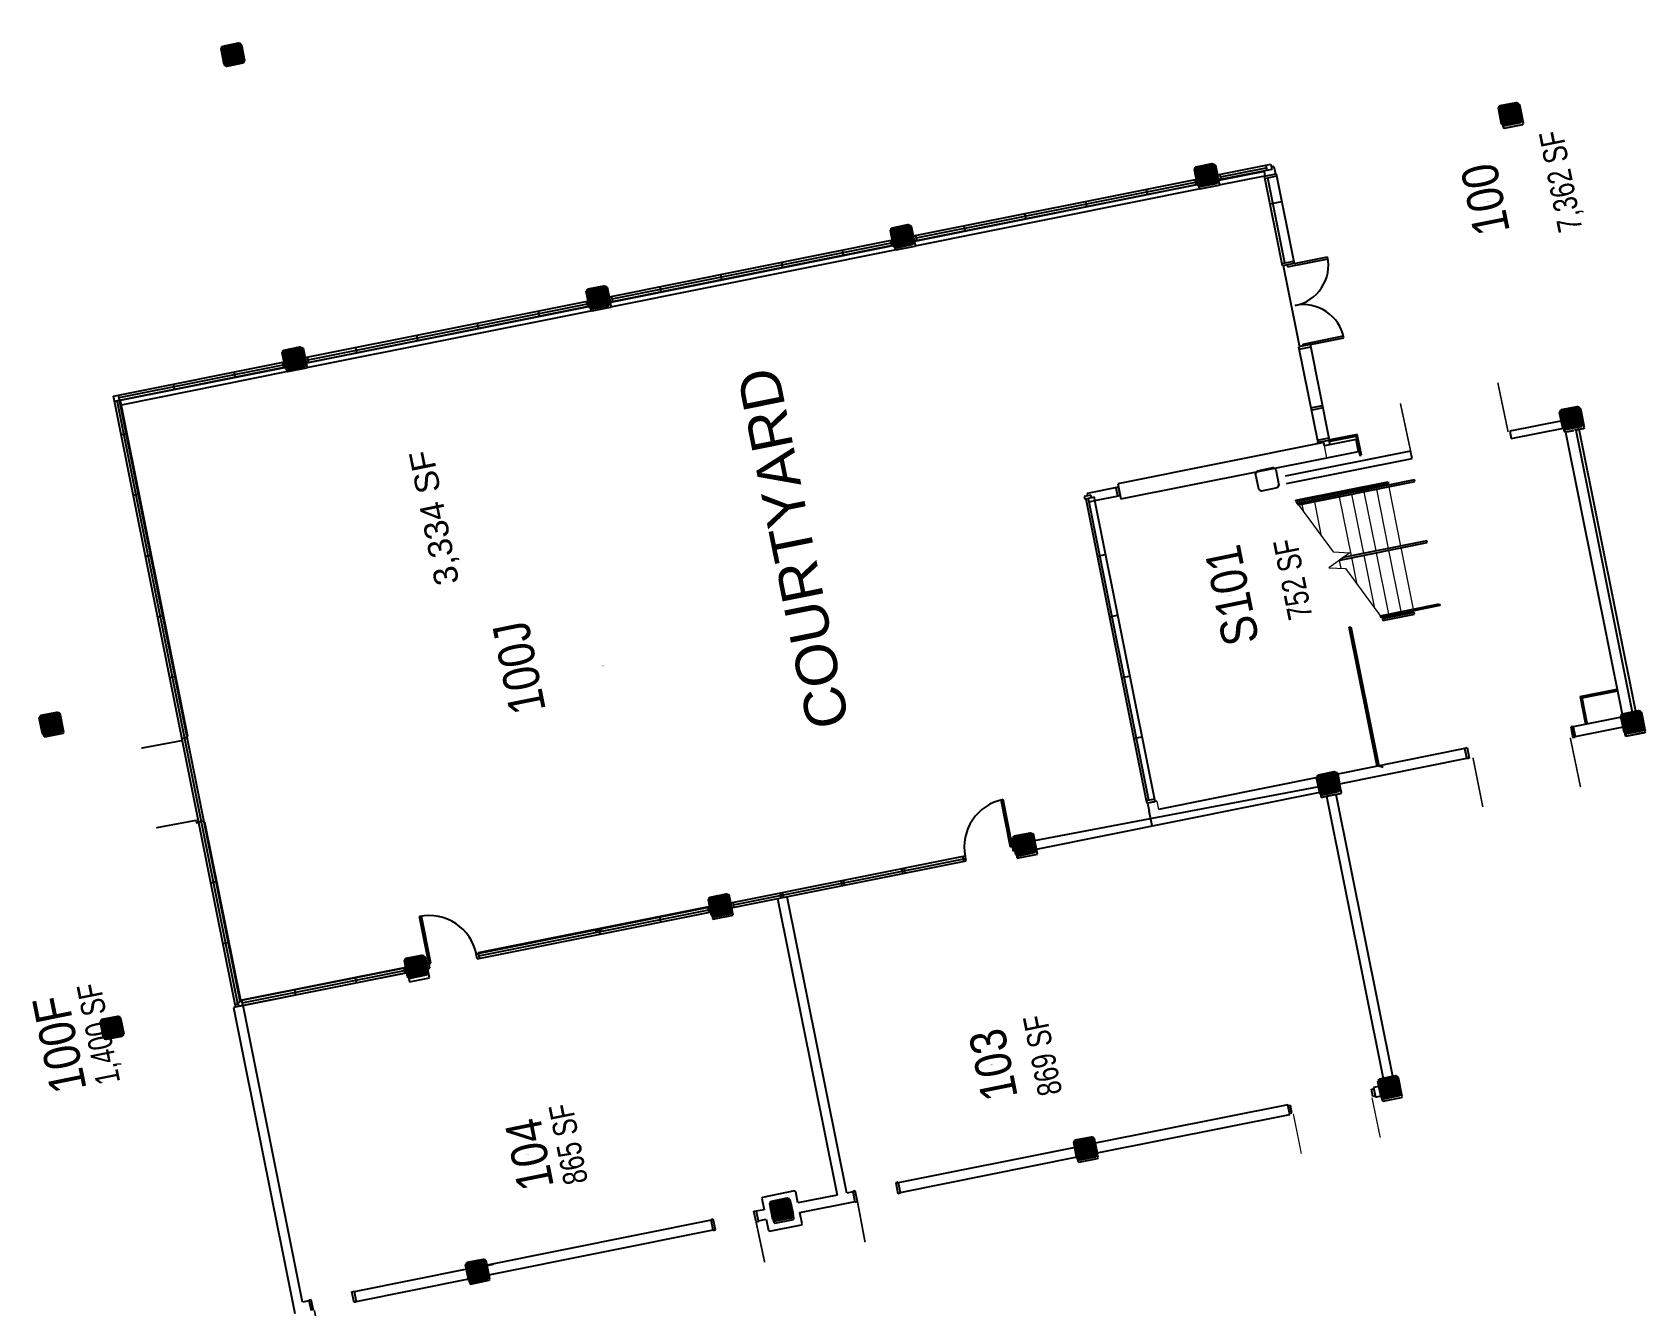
# Model space of a CAD drawing. Header units: inches. Extents: x 69200890 to 69205124, y 27678531 to 27681974.
# Drawn here: x 69202417 to 69203822, y 27679335 to 27680443 of the extents above; entities that cross this region are included whole.
import ezdxf
from ezdxf.enums import TextEntityAlignment as Align

# ---------------------------------------------------------------- set-up
doc = ezdxf.new("R2010")
doc.units = ezdxf.units.IN
doc.header["$LTSCALE"] = 10
doc.header["$MEASUREMENT"] = 0
doc.layers.get('0').update_dxf_attribs({"linetype": 'CONTINUOUS'})
for name, color, linetype in [('A-COLS', 5, 'CONTINUOUS'), ('A-DOOR', 2, 'CONTINUOUS'), ('A-FLOR', 3, 'CONTINUOUS'), ('A-GLAZ', 1, 'CONTINUOUS'), ('A-IDEN-RNUM', 7, 'CONTINUOUS'), ('A-IDEN-SNUM', 4, 'CONTINUOUS'), ('A-IDEN-TEXT', 9, 'CONTINUOUS'), ('A-IDEN-VNUM', 4, 'CONTINUOUS'), ('A-WALL', 5, 'CONTINUOUS'), ('AREA-TEXT', 3, 'CONTINUOUS')]:
    doc.layers.add(name, color=color, linetype=linetype)
doc.styles.add('Annotative', font='arial.ttf')
doc.styles.add('CP_AREA', font='arial.ttf', dxfattribs={"height": 15})
doc.styles.add('CP_IDENTEXT', font='arial.ttf', dxfattribs={"height": 1})
doc.styles.add('CP_ROOMSNUMBER', font='arial.ttf', dxfattribs={"height": 1})
doc.styles.add('CP_ROOMVNUMBER', font='arial.ttf', dxfattribs={"width": 0.85, "height": 0.075})

# ---------------------------------------------------------------- blocks, each defined once
blk = doc.blocks.new('COL')
at = {"layer": 'A-COLS', "const_width": 18}
blk.add_lwpolyline([(0, 9), (0, -9)], dxfattribs=at)
at = {"layer": 'A-COLS'}
blk.add_lwpolyline([(9, 7), (9, -7), (7, -9), (-7, -9), (-9, -7), (-9, 7), (-7, 9), (7, 9)], close=True, dxfattribs=at)
blk = doc.blocks.new('Concept _FG1-AL_ drcp-SGL - FOR CONCEPT DESIGN ONLY-7436987-LEVEL 1 FLOOR PLAN - OVERALL')
at = {"layer": 'A-DOOR'}
for p, q in [((19.3, 1.8), (19.3, 43.7)), ((21, 1.8), (21.1, 43.7)), ((21, 1.7), (19.3, 1.8))]:
    blk.add_line(p, q, dxfattribs=at)
blk.add_arc((21, 1.7), 42, 89.9, 179.9878, dxfattribs=at)
blk = doc.blocks.new('Concept _FG1-AL_ drcp-SGL - FOR CONCEPT DESIGN ONLY-13064440-LEVEL 1 FLOOR PLAN - OVERALL')
at = {"layer": 'A-DOOR'}
for p, q in [((21, -1.7), (19.3, -1.8)), ((19.3, -1.8), (19.3, -43.7)), ((21, -2.3), (21.1, -43.7))]:
    blk.add_line(p, q, dxfattribs=at)
blk.add_arc((21, -1.7), 42, 180.0122, 270.1, dxfattribs=at)
blk = doc.blocks.new('Chamfered Column - 1_-6_ x 1_-6_ Concrete-1521666-LEVEL 1 FLOOR PLAN - OVERALL')
at = {"layer": 'A-COLS'}
blk.add_hatch(color=9, dxfattribs=at).paths.add_polyline_path([(-8.25, -9), (8.25, -9), (9, -8.25), (9, 8.25), (8.25, 9), (-8.25, 9), (-9, 8.25), (-9, -8.25)])
at = {"layer": 'A-COLS', "color": 253}
for p, q in [((-8.25, 9), (-9, 8.25)), ((-9, 8.25), (-9, -8.25)), ((8.25, 9), (-8.25, 9)), ((9, 8.25), (8.25, 9)), ((9, -8.25), (9, 8.25)), ((-9, -8.25), (-8.25, -9)), ((-8.25, -9), (8.25, -9)), ((8.25, -9), (9, -8.25))]:
    blk.add_line(p, q, dxfattribs=at)
blk = doc.blocks.new('Concept _FG2-AL_ drcp-DBL - FOR CONCEPT DESIGN ONLY-12714825-LEVEL 1 FLOOR PLAN - OVERALL')
at = {"layer": 'A-DOOR'}
for p, q in [((-36, 8), (-36.1, 37.7)), ((-34.3, 1.8), (-34.3, 37.7)), ((34.3, 1.8), (34.3, 37.7)), ((36, 8), (36.1, 37.7)), ((-36, 1.7), (-34.3, 1.8)), ((36, 1.7), (34.3, 1.8))]:
    blk.add_line(p, q, dxfattribs=at)
for centre, start, end in [((-36, 1.7), 360, 90.1), ((36, 1.7), 89.9, 180)]:
    blk.add_arc(centre, 36, start, end, dxfattribs=at)

msp = doc.modelspace()

# ---------------------------------------------------------------- hatches: boundary and pattern name
at = {"layer": 'A-COLS', "lineweight": 5}
msp.add_hatch(color=256, dxfattribs=at).paths.add_polyline_path([(69203714.5, 27680363), (69203715.1, 27680363.9), (69203711.8, 27680380.1), (69203710.9, 27680380.7), (69203694.8, 27680377.4), (69203694.2, 27680376.6), (69203697.4, 27680360.4), (69203698.3, 27680359.8)])

# ---------------------------------------------------------------- linework, layer by layer
at = {"layer": 'A-COLS'}
for p, q in [((69203710.9, 27680380.7), (69203694.8, 27680377.4)), ((69203711.8, 27680380.1), (69203710.9, 27680380.7)), ((69203715.1, 27680363.9), (69203711.8, 27680380.1)), ((69203694.8, 27680377.4), (69203694.2, 27680376.6)), ((69203694.2, 27680376.6), (69203697.4, 27680360.4)), ((69203697.4, 27680360.4), (69203698.3, 27680359.8)), ((69203698.3, 27680359.8), (69203714.5, 27680363)), ((69203714.5, 27680363), (69203715.1, 27680363.9))]:
    msp.add_line(p, q, dxfattribs=at)
at = {"layer": 'A-DOOR'}
for points in [[(69203701.6, 27680095.1, 1.37, 1.37, 0), (69203692.6, 27680138.1, 0, 0, 0), (69203692, 27680137.9, 0, 0, 0.414214), (69203659.5, 27680084.9, 0, 0, 0.414214)], [(69203617, 27680077.2, 1.37, 1.37, 0), (69203607.8, 27680120.1, 0, 0, 0), (69203608.4, 27680120.3, 0, 0, -0.414214), (69203659.5, 27680084.9, 0, 0, -0.414214)], [(69202547, 27679826.5, 1.5, 1.5, 0), (69202511.7, 27679819.9, 0, 0, 0), (69202511.8, 27679819.1, 0, 0, 0.414214), (69202555, 27679792.2, 0, 0, 0.414214)], [(69203671, 27679811.6, 1.37, 1.37, 0), (69203679.6, 27679768.6, 0, 0, 0), (69203680.3, 27679768.7, 0, 0, 0.414214), (69203713.1, 27679821.5, 0, 0, 0.414214)], [(69203755.7, 27679829, 1.37, 1.37, 0), (69203764.6, 27679786, 0, 0, 0), (69203763.9, 27679785.8, 0, 0, -0.414214), (69203713.1, 27679821.5, 0, 0, -0.414214)], [(69202560.1, 27679757.2, 1.5, 1.5, 0), (69202524.7, 27679750.6, 0, 0, 0), (69202524.5, 27679751.3, 0, 0, -0.414214), (69202555, 27679792.2, 0, 0, -0.414214)], [(69203514.6, 27679501.6, 1.11, 1.11, 0), (69203521.6, 27679466.8, 0, 0, 0), (69203522.1, 27679466.9, 0, 0, 0.414214), (69203548.6, 27679509.6, 0, 0, 0.414214)], [(69203583.1, 27679515.6, 1.11, 1.11, 0), (69203590.3, 27679480.8, 0, 0, 0), (69203589.8, 27679480.7, 0, 0, -0.414214), (69203548.6, 27679509.6, 0, 0, -0.414214)], [(69203135.2, 27679425.2, 1.5, 1.5, 0), (69203141.8, 27679389.8, 0, 0, 0), (69203142.6, 27679390, 0, 0, 0.414214), (69203169.5, 27679433.2, 0, 0, 0.414214)], [(69203046.9, 27679407.5, 1.5, 1.5, 0), (69203054.4, 27679372.3, 0, 0, 0), (69203053.7, 27679372.2, 0, 0, -0.414214), (69203012.1, 27679401.7, 0, 0, -0.414214)], [(69202662.4, 27679330.5, 1.5, 1.5, 0), (69202669.5, 27679295.2, 0, 0, 0), (69202670.2, 27679295.4, 0, 0, 0.414214), (69202696.7, 27679338.9, 0, 0, 0.414214)]]:
    msp.add_lwpolyline(points, format="xyseb", dxfattribs=at)
at = {"layer": 'A-FLOR'}
for p, q in [((69203489.4, 27680318), (69203449.7, 27680310)), ((69203433.6, 27680306.8), (69203185, 27680257)), ((69203168.8, 27680253.7), (69202920.3, 27680203.9)), ((69203505.8, 27680240), (69203520, 27680169.4)), ((69202904.1, 27680200.7), (69202655.5, 27680150.9)), ((69202639.3, 27680147.7), (69202494.2, 27680118.6))]:
    msp.add_line(p, q, dxfattribs=at)
at = {"layer": 'A-FLOR', "lineweight": -3}
for p, q in [((69203516.9, 27680035.8), (69203597.1, 27680051.9)), ((69203597.3, 27680050.4), (69203517.2, 27680034.4)), ((69203620.2, 27680053.5), (69203518.2, 27680033)), ((69203519.2, 27680031.7), (69203620.5, 27680052)), ((69203597.1, 27680051.9), (69203597.3, 27680050.4)), ((69203620.5, 27680052), (69203620.2, 27680053.5)), ((69203517.2, 27680034.4), (69203516.9, 27680035.8)), ((69203517.2, 27680034.4), (69203519.2, 27680031.7)), ((69203630.8, 27680000.4), (69203557.9, 27679985.8)), ((69203631.1, 27679999), (69203630.8, 27680000.4)), ((69203555, 27679983.7), (69203631.1, 27679999)), ((69203555, 27679983.7), (69203557.9, 27679985.8)), ((69203590.2, 27679935.1), (69203641.8, 27679945.5)), ((69203642.1, 27679944), (69203591.2, 27679933.8)), ((69203641.8, 27679945.5), (69203642.1, 27679944)), ((69203590.2, 27679935.1), (69203591.2, 27679933.8)), ((69203619.8, 27679938.1), (69203592.1, 27679932.6)), ((69203592.1, 27679932.6), (69203592.4, 27679931.1)), ((69203592.4, 27679931.1), (69203620.1, 27679936.7)), ((69203620.1, 27679936.7), (69203619.8, 27679938.1)), ((69203563.3, 27679925.3), (69203564.7, 27679925.6)), ((69203587.5, 27679804.2), (69203563.3, 27679925.3)), ((69203564.7, 27679925.6), (69203589, 27679804.5)), ((69203764.2, 27679864.9), (69203796.4, 27679871.3)), ((69203764.2, 27679864.9), (69203769, 27679841.1)), ((69203766, 27679863.7), (69203796.7, 27679869.8)), ((69203770.5, 27679841.4), (69203766, 27679863.7)), ((69203769, 27679841.1), (69203770.5, 27679841.4)), ((69203589, 27679804.5), (69203592.7, 27679803.5))]:
    msp.add_line(p, q, dxfattribs=at)
at = {"layer": 'A-FLOR', "lineweight": 9}
for p, q in [((69203586.7, 27679991.6), (69203576.4, 27680043.1)), ((69203597.5, 27679993.8), (69203587.2, 27680045.3)), ((69203608.3, 27679995.9), (69203597.9, 27680047.5)), ((69203519.2, 27680031.7), (69203549.3, 27679990.7)), ((69203523.8, 27680025.4), (69203522.4, 27680032.3)), ((69203539.2, 27680004.4), (69203533.2, 27680034.5)), ((69203565.1, 27679987.3), (69203554.8, 27680038.8)), ((69203575.9, 27679989.4), (69203565.6, 27680041)), ((69203563.7, 27679990.1), (69203545.6, 27679976.8)), ((69203549.3, 27679990.7), (69203563.7, 27679990.1)), ((69203585.5, 27679941.5), (69203576.2, 27679988)), ((69203597.7, 27679936.6), (69203587, 27679990.1)), ((69203608.5, 27679938.8), (69203597.8, 27679992.3)), ((69203619.3, 27679941), (69203608.6, 27679994.5)), ((69203545.6, 27679976.8), (69203560, 27679976.2)), ((69203556.1, 27679976.4), (69203554.7, 27679983.5)), ((69203560, 27679976.2), (69203592.1, 27679932.6)), ((69203570.1, 27679962.5), (69203565.4, 27679985.8))]:
    msp.add_line(p, q, dxfattribs=at)
at = {"layer": 'A-GLAZ', "lineweight": -3}
for p, q in [((69203448.7, 27680319), (69203495, 27680328.3)), ((69203495.9, 27680323.8), (69203449.6, 27680314.6)), ((69203451.1, 27680317.2), (69203491.1, 27680325.2)), ((69203490.6, 27680327.4), (69203491.5, 27680323)), ((69203495, 27680328.3), (69203495.9, 27680323.8)), ((69203449.6, 27680314.6), (69203448.7, 27680319)), ((69203450.7, 27680319.4), (69203451.5, 27680315)), ((69203489.4, 27680318), (69203499.7, 27680320)), ((69203505.1, 27680239.8), (69203489.4, 27680318)), ((69203489.8, 27680316), (69203500.1, 27680318.1)), ((69203507.2, 27680242.3), (69203492.3, 27680316.5)), ((69203499.7, 27680320), (69203515.4, 27680241.9)), ((69203494.3, 27680293.7), (69203504.6, 27680295.8)), ((69203166.3, 27680262.4), (69203167.2, 27680258)), ((69203504.7, 27680241.8), (69203515, 27680243.8)), ((69203515.4, 27680241.9), (69203505.1, 27680239.8)), ((69203529.5, 27680171.3), (69203519.2, 27680169.2)), ((69203519.2, 27680169.2), (69203535.9, 27680086.2)), ((69203519.6, 27680167.3), (69203529.9, 27680169.3)), ((69203546.2, 27680088.2), (69203529.5, 27680171.3)), ((69202636.8, 27680156.3), (69202637.7, 27680151.9)), ((69202657.3, 27680155.8), (69202656.4, 27680160.3)), ((69203529.8, 27680116.3), (69203540.1, 27680118.3)), ((69203530.2, 27680114.3), (69203540.5, 27680116.4)), ((69203535.5, 27680088.1), (69203545.8, 27680090.2)), ((69203535.9, 27680086.2), (69203546.2, 27680088.2)), ((69203362.4, 27680047.2), (69203335.1, 27680041.7)), ((69203360, 27680046.7), (69203361.4, 27680039.3)), ((69203363.9, 27680039.8), (69203362.4, 27680047.2)), ((69203335.5, 27680039.7), (69203332.5, 27680039.1)), ((69203332.5, 27680039.1), (69203333, 27680036.7)), ((69203333, 27680036.7), (69203334, 27680036.9)), ((69203341.4, 27680038.4), (69203333.5, 27680036.8)), ((69203334, 27680036.9), (69203386.6, 27679774.4)), ((69203335.1, 27680041.7), (69203335.5, 27680039.7)), ((69203338.4, 27680040.3), (69203335.5, 27680039.7)), ((69203336, 27680037.3), (69203388.5, 27679774.8)), ((69203337, 27680034.4), (69203341.9, 27680035.4)), ((69203338.9, 27680037.9), (69203338.4, 27680040.3)), ((69203341.9, 27680035.4), (69203341.4, 27680038.4)), ((69203341.9, 27680035.4), (69203363.9, 27680039.8)), ((69203394.4, 27679773.4), (69203341.9, 27680035.4)), ((69203344.1, 27679987.2), (69203350.8, 27679988.6)), ((69203354.6, 27679934.2), (69203361.4, 27679935.6)), ((69203365.3, 27679881.3), (69203372, 27679882.7)), ((69203375.9, 27679828.4), (69203382.6, 27679829.7)), ((69203386.6, 27679774.4), (69203393.9, 27679775.9)), ((69203386.6, 27679774.4), (69203387.1, 27679772)), ((69203387.1, 27679772), (69203394.4, 27679773.4)), ((69203270, 27679734.5), (69203272, 27679734.9)), ((69203270.9, 27679730.1), (69203270, 27679734.5)), ((69203027.3, 27679683.6), (69203229.3, 27679724)), ((69203272.9, 27679730.5), (69203270.9, 27679730.1)), ((69202762.1, 27679632.7), (69202760.2, 27679632.3)), ((69202761, 27679627.9), (69202763, 27679628.3)), ((69202763, 27679628.3), (69202762.1, 27679632.7)), ((69202599.2, 27679600.4), (69202595.5, 27679597.7)), ((69202595.5, 27679597.7), (69202597.2, 27679595.4)), ((69202597.2, 27679595.4), (69202600.1, 27679595.9)), ((69202600.1, 27679595.9), (69202599.2, 27679600.4))]:
    msp.add_line(p, q, dxfattribs=at)
at = {"layer": 'A-GLAZ'}
for p, q in [((69203184, 27680265.9), (69203431, 27680315.4)), ((69203184.8, 27680261.5), (69203431.9, 27680311)), ((69203186.4, 27680264.1), (69203429.5, 27680312.8)), ((69203430, 27680310.6), (69203429.1, 27680315)), ((69203431.9, 27680311), (69203431, 27680315.4)), ((69203334.9, 27680291.6), (69203334, 27680296)), ((69203387.8, 27680302.2), (69203386.9, 27680306.6)), ((69203281.9, 27680281), (69203281, 27680285.4)), ((69203229, 27680270.4), (69203228.1, 27680274.8)), ((69202919.2, 27680212.9), (69203166.3, 27680262.4)), ((69202920.1, 27680208.5), (69203167.2, 27680258)), ((69202921.6, 27680211.1), (69203164.8, 27680259.8)), ((69203123.1, 27680249.1), (69203122.2, 27680253.6)), ((69203165.2, 27680257.6), (69203164.3, 27680262)), ((69203184.8, 27680261.5), (69203184, 27680265.9)), ((69203184.8, 27680261.5), (69203184, 27680265.9)), ((69203186.8, 27680261.9), (69203185.9, 27680266.3)), ((69203070.1, 27680238.5), (69203069.2, 27680243)), ((69203017.2, 27680227.9), (69203016.3, 27680232.3)), ((69202920.1, 27680208.5), (69202919.2, 27680212.9)), ((69202922.1, 27680208.9), (69202921.2, 27680213.3)), ((69202964.2, 27680217.3), (69202963.3, 27680221.7)), ((69202654.5, 27680159.9), (69202901.6, 27680209.4)), ((69202655.4, 27680155.5), (69202902.5, 27680205)), ((69202656.9, 27680158.1), (69202900.1, 27680206.8)), ((69202858.3, 27680196.1), (69202857.4, 27680200.5)), ((69202900.5, 27680204.6), (69202899.6, 27680209)), ((69202902.5, 27680205), (69202901.6, 27680209.4)), ((69202805.4, 27680185.5), (69202804.5, 27680189.9)), ((69202699.5, 27680164.3), (69202698.6, 27680168.7)), ((69202752.4, 27680174.9), (69202751.6, 27680179.3)), ((69202487.5, 27680126.4), (69202636.8, 27680156.3)), ((69202635.8, 27680151.5), (69202634.9, 27680155.9)), ((69202655.4, 27680155.5), (69202654.5, 27680159.9)), ((69202488.4, 27680122), (69202637.7, 27680151.9)), ((69202492.4, 27680125.1), (69202635.3, 27680153.7)), ((69202593.6, 27680143.1), (69202592.7, 27680147.5)), ((69202597.7, 27679599.3), (69202492, 27680127.3)), ((69202540.6, 27680132.5), (69202539.8, 27680136.9)), ((69202593.6, 27679596.9), (69202487.5, 27680126.4)), ((69202595.8, 27679597.4), (69202490.6, 27680122.5)), ((69202494.2, 27680093.1), (69202498.6, 27680094)), ((69202504.8, 27680040.1), (69202509.2, 27680041)), ((69202515.4, 27679987.2), (69202519.9, 27679988.1)), ((69202526, 27679934.2), (69202530.5, 27679935.1)), ((69202536.7, 27679881.3), (69202541.1, 27679882.2)), ((69202547.3, 27679828.3), (69202551.7, 27679829.2)), ((69202561.8, 27679755.8), (69202566.2, 27679756.7)), ((69203024.9, 27679685.4), (69203228.8, 27679726.2)), ((69203025.3, 27679680.9), (69203229.7, 27679721.8)), ((69203227.8, 27679721.4), (69203226.9, 27679725.8)), ((69203229.7, 27679721.8), (69203228.8, 27679726.2)), ((69203123.8, 27679700.6), (69203123, 27679705)), ((69203174.8, 27679710.8), (69203173.9, 27679715.2)), ((69203176.8, 27679711.2), (69203175.9, 27679715.6)), ((69202572.4, 27679702.8), (69202576.8, 27679703.7)), ((69203068.9, 27679689.6), (69203068, 27679694)), ((69203070.9, 27679690), (69203070, 27679694.4)), ((69203121.9, 27679700.2), (69203121, 27679704.6)), ((69202803.3, 27679641), (69203007.2, 27679681.8)), ((69202804.2, 27679636.6), (69203008.1, 27679677.4)), ((69202805.7, 27679639.2), (69203005.7, 27679679.2)), ((69203006.2, 27679677), (69203005.3, 27679681.5)), ((69203027.7, 27679681.4), (69203026.9, 27679685.8)), ((69202964, 27679668.6), (69202963.1, 27679673)), ((69202583, 27679649.9), (69202587.4, 27679650.8)), ((69202911.1, 27679658), (69202910.2, 27679662.4)), ((69202804.2, 27679636.6), (69202803.3, 27679641)), ((69202806.1, 27679637), (69202805.3, 27679641.4)), ((69202599.2, 27679600.4), (69202742.5, 27679629.1)), ((69202599.6, 27679598.1), (69202740.9, 27679626.5)), ((69202600.1, 27679595.9), (69202743.3, 27679624.6)), ((69202741.4, 27679624.3), (69202740.5, 27679628.7)), ((69202646.3, 27679605.2), (69202645.4, 27679609.6)), ((69202699.2, 27679615.8), (69202698.3, 27679620.2)), ((69202593.6, 27679596.9), (69202596.3, 27679597.5))]:
    msp.add_line(p, q, dxfattribs=at)
at = {"layer": 'A-WALL'}
for p, q in [((69203430, 27680324.4), (69203429.4, 27680323.5)), ((69203429.4, 27680323.5), (69203432.7, 27680307.3)), ((69203446.2, 27680327.7), (69203430, 27680324.4)), ((69203447.1, 27680327.1), (69203446.2, 27680327.7)), ((69203450.3, 27680310.9), (69203447.1, 27680327.1)), ((69203497.7, 27680326.2), (69203495.5, 27680325.8)), ((69203497.7, 27680326.2), (69203499, 27680319.9)), ((69203432, 27680310.5), (69203184.9, 27680261)), ((69203433.6, 27680306.8), (69203449.7, 27680310)), ((69203489.4, 27680322), (69203449.7, 27680314.1)), ((69203449.7, 27680310), (69203450.3, 27680310.9)), ((69203489.4, 27680322), (69203489.3, 27680322.5)), ((69203490.2, 27680318.1), (69203489.4, 27680322)), ((69203432.7, 27680307.3), (69203433.6, 27680306.8)), ((69203165.3, 27680271.4), (69203164.7, 27680270.5)), ((69203164.7, 27680270.5), (69203167.9, 27680254.3)), ((69203181.5, 27680274.6), (69203165.3, 27680271.4)), ((69203182.3, 27680274), (69203181.5, 27680274.6)), ((69203185.6, 27680257.8), (69203182.3, 27680274)), ((69203167.3, 27680257.5), (69202920.2, 27680208)), ((69203167.9, 27680254.3), (69203168.8, 27680253.7)), ((69203168.8, 27680253.7), (69203185, 27680257)), ((69203185, 27680257), (69203185.6, 27680257.8)), ((69202900.5, 27680218.3), (69202899.9, 27680217.5)), ((69202899.9, 27680217.5), (69202903.2, 27680201.3)), ((69202916.7, 27680221.6), (69202900.5, 27680218.3)), ((69202917.6, 27680221), (69202916.7, 27680221.6)), ((69202920.8, 27680204.8), (69202917.6, 27680221)), ((69202902.6, 27680204.5), (69202655.5, 27680155)), ((69202903.2, 27680201.3), (69202904.1, 27680200.7)), ((69202904.1, 27680200.7), (69202920.3, 27680203.9)), ((69202920.3, 27680203.9), (69202920.8, 27680204.8)), ((69202635.8, 27680165.3), (69202635.2, 27680164.4)), ((69202635.2, 27680164.4), (69202638.5, 27680148.2)), ((69202652, 27680168.5), (69202635.8, 27680165.3)), ((69202652.9, 27680168), (69202652, 27680168.5)), ((69202656.1, 27680151.8), (69202652.9, 27680168)), ((69202637.8, 27680151.4), (69202493.4, 27680122.5)), ((69202638.5, 27680148.2), (69202639.3, 27680147.7)), ((69202639.3, 27680147.7), (69202655.5, 27680150.9)), ((69202655.5, 27680150.9), (69202656.1, 27680151.8)), ((69202493.4, 27680122.5), (69202552, 27679830.3)), ((69203747.8, 27680112.7), (69203747.2, 27680111.8)), ((69203764, 27680115.9), (69203747.8, 27680112.7)), ((69203764.9, 27680115.4), (69203764, 27680115.9)), ((69203768.1, 27680099.2), (69203764.9, 27680115.4)), ((69203747.2, 27680111.8), (69203748.6, 27680105)), ((69203749.9, 27680098.6), (69203750.4, 27680095.6)), ((69203767.5, 27680098.3), (69203768.1, 27680099.2)), ((69203536.8, 27680085.2), (69203536.6, 27680086.3)), ((69203545.4, 27680088.1), (69203546.3, 27680084)), ((69203750.4, 27680095.6), (69203751.3, 27680095.1)), ((69203751.3, 27680095.1), (69203751.6, 27680095.1)), ((69203752.8, 27680095.4), (69203758.7, 27680096.5)), ((69203763.5, 27680097.5), (69203760.4, 27680096.9)), ((69203760.4, 27680096.9), (69203762.8, 27680097.4)), ((69203762.8, 27680097.4), (69203763.5, 27680097.5)), ((69203763.5, 27680097.5), (69203767.5, 27680098.3)), ((69203800.8, 27679848), (69203800.2, 27679847.1)), ((69203800.2, 27679847.1), (69203800.3, 27679846.8)), ((69203800.5, 27679845.6), (69203801.7, 27679839.7)), ((69203801.1, 27679848), (69203800.8, 27679848)), ((69203808.2, 27679849.4), (69203802.3, 27679848.3)), ((69203809.9, 27679849.8), (69203809.4, 27679849.7)), ((69203812.4, 27679850.3), (69203809.9, 27679849.8)), ((69203813, 27679850.4), (69203812.4, 27679850.3)), ((69203817, 27679851.2), (69203813, 27679850.4)), ((69203817.9, 27679850.6), (69203817, 27679851.2)), ((69203821.1, 27679834.4), (69203817.9, 27679850.6)), ((69203802, 27679838.5), (69203803.5, 27679830.9)), ((69203804.4, 27679830.3), (69203820.5, 27679833.6)), ((69203820.5, 27679833.6), (69203821.1, 27679834.4)), ((69202552, 27679830.3), (69202551.5, 27679830.2)), ((69203803.5, 27679830.9), (69203804.4, 27679830.3)), ((69203536.1, 27679794.9), (69203535.5, 27679794)), ((69203537.1, 27679786), (69203535.5, 27679794.3)), ((69203535.5, 27679794), (69203535.6, 27679793.7)), ((69203535.6, 27679793.7), (69203535.7, 27679793.1)), ((69203535.7, 27679793.1), (69203536.9, 27679787.2)), ((69203552.3, 27679798.2), (69203536.1, 27679794.9)), ((69203553.2, 27679797.6), (69203552.3, 27679798.2)), ((69203553.2, 27679797.3), (69203553.2, 27679797.6)), ((69203553.2, 27679797.3), (69203554.9, 27679789)), ((69203553.3, 27679796.7), (69203553.2, 27679797.3)), ((69203553.4, 27679796.1), (69203553.3, 27679796.7)), ((69203554.6, 27679790.2), (69203553.4, 27679796.1)), ((69203554.7, 27679789.6), (69203554.6, 27679790.2)), ((69203554.9, 27679789), (69203554.7, 27679789.6)), ((69203536.9, 27679787.2), (69203537, 27679786.6)), ((69203537, 27679786.6), (69203537.1, 27679786)), ((69203537.1, 27679786), (69203537.3, 27679784.9)), ((69203537.3, 27679784.9), (69203537.8, 27679782.4)), ((69203538, 27679781.8), (69203537.3, 27679784.9)), ((69203537.8, 27679782.4), (69203538, 27679781.8)), ((69203538, 27679781.8), (69203538.7, 27679777.9)), ((69203539.6, 27679777.3), (69203543.5, 27679778.1)), ((69203551.9, 27679779.7), (69203543.5, 27679778.1)), ((69203551.9, 27679779.7), (69203555.8, 27679780.5)), ((69203556.4, 27679781.4), (69203554.9, 27679789)), ((69203555.8, 27679780.5), (69203556.4, 27679781.4)), ((69202566.9, 27679755.8), (69202566.4, 27679755.7)), ((69202566.9, 27679755.8), (69202598, 27679600.4)), ((69202805.2, 27679641.9), (69203007.2, 27679682.3)), ((69202906.9, 27679661), (69202912.8, 27679662.2)), ((69202805.2, 27679641.9), (69202805.3, 27679641.4)), ((69202598, 27679600.4), (69202742.4, 27679629.3)), ((69202743.4, 27679624.4), (69202600.5, 27679595.8)), ((69202594.1, 27679594.5), (69202593.6, 27679596.9)), ((69203589.1, 27679530.2), (69203588.5, 27679529.3)), ((69203588.5, 27679529.3), (69203589.3, 27679525.4)), ((69203593, 27679531), (69203589.1, 27679530.2)), ((69203589.3, 27679525.4), (69203590.9, 27679517.7)), ((69203591, 27679517.1), (69203589.3, 27679525.4)), ((69203593, 27679531), (69203601.4, 27679532.6)), ((69203593.7, 27679531.1), (69203593, 27679531)), ((69203601.4, 27679532.6), (69203593.7, 27679531.1)), ((69203605.3, 27679533.4), (69203601.4, 27679532.6)), ((69203606.2, 27679532.8), (69203605.3, 27679533.4)), ((69203609.4, 27679516.7), (69203606.2, 27679532.8)), ((69203590.9, 27679517.7), (69203591, 27679517.1)), ((69203591, 27679517.1), (69203591.8, 27679513.1)), ((69203591.8, 27679513.1), (69203592.7, 27679512.5)), ((69203592.7, 27679512.5), (69203608.8, 27679515.8)), ((69203608.8, 27679515.8), (69203609.4, 27679516.7)), ((69203340.6, 27679480.4), (69203324.4, 27679477.2)), ((69203341.4, 27679479.8), (69203340.6, 27679480.4)), ((69203324.4, 27679477.2), (69203323.8, 27679476.3)), ((69203323.8, 27679476.3), (69203324.6, 27679472.3)), ((69203324.6, 27679472.3), (69203324.7, 27679471.7)), ((69203326.3, 27679464), (69203324.6, 27679472.3)), ((69203324.7, 27679471.7), (69203326.3, 27679464)), ((69203342.2, 27679475.9), (69203341.4, 27679479.8)), ((69203343.8, 27679468.2), (69203342.2, 27679475.9)), ((69203342.2, 27679475.9), (69203343.9, 27679467.6)), ((69203343.9, 27679467.6), (69203343.8, 27679468.2)), ((69203344.7, 27679463.6), (69203343.9, 27679467.6)), ((69203326.3, 27679464), (69203327, 27679460.1)), ((69203327, 27679460.1), (69203327.9, 27679459.5)), ((69203327.9, 27679459.5), (69203344.1, 27679462.7)), ((69203344.1, 27679462.7), (69203344.7, 27679463.6)), ((69203059.6, 27679424.1), (69203059.1, 27679423.2)), ((69203075.8, 27679427.4), (69203059.6, 27679424.1)), ((69203076.7, 27679426.8), (69203075.8, 27679427.4)), ((69203077.5, 27679422.8), (69203076.7, 27679426.8)), ((69203059.1, 27679423.2), (69203059.8, 27679419.3)), ((69203059.8, 27679419.3), (69203061.4, 27679411.6)), ((69203060, 27679418.7), (69203059.8, 27679419.3)), ((69203060.1, 27679418.1), (69203060, 27679418.7)), ((69203061.4, 27679411.6), (69203060.1, 27679418.1)), ((69203061.4, 27679411.6), (69203061.5, 27679411)), ((69203061.5, 27679411), (69203061.4, 27679411.6)), ((69203061.5, 27679411), (69203062.3, 27679407.1)), ((69203063.2, 27679406.5), (69203079.4, 27679409.7)), ((69203077.6, 27679422.2), (69203077.5, 27679422.8)), ((69203077.5, 27679422.8), (69203077.6, 27679422.2)), ((69203079.2, 27679414.5), (69203077.6, 27679422.2)), ((69203077.6, 27679422.2), (69203078.9, 27679415.7)), ((69203078.9, 27679415.7), (69203079, 27679415.1)), ((69203079, 27679415.1), (69203079.2, 27679414.5)), ((69203079.9, 27679410.6), (69203079.2, 27679414.5)), ((69203079.4, 27679409.7), (69203079.9, 27679410.6)), ((69203062.3, 27679407.1), (69203063.2, 27679406.5)), ((69202794.9, 27679371.1), (69202794.3, 27679370.2)), ((69202794.3, 27679370.2), (69202795.1, 27679366.3)), ((69202811.1, 27679374.3), (69202794.9, 27679371.1)), ((69202812, 27679373.7), (69202811.1, 27679374.3)), ((69202812.8, 27679369.8), (69202812, 27679373.7)), ((69202812.5, 27679369.6), (69202818.4, 27679370.8)), ((69202814.3, 27679362.1), (69202812.8, 27679369.8)), ((69202795.1, 27679366.3), (69202796.7, 27679358.6)), ((69202796.7, 27679358.6), (69202796.8, 27679357.9)), ((69202796.8, 27679357.9), (69202797.6, 27679354)), ((69202797.6, 27679354), (69202798.4, 27679353.4)), ((69202798.4, 27679353.4), (69202814.6, 27679356.7)), ((69202814.4, 27679361.5), (69202814.3, 27679362.1)), ((69202815.2, 27679357.6), (69202814.4, 27679361.5)), ((69202814.6, 27679356.7), (69202815.2, 27679357.6))]:
    msp.add_line(p, q, dxfattribs=at)
at = {"layer": 'A-WALL', "lineweight": -3}
for p, q in [((69203489.3, 27680322.3), (69203449.6, 27680314.3)), ((69203758, 27679838.9), (69203756.1, 27679838.5)), ((69203756.1, 27679838.5), (69203757.8, 27679829.1)), ((69203759.9, 27679829.6), (69203758, 27679838.9)), ((69203663.9, 27679820), (69203665.9, 27679820.4)), ((69203665.8, 27679810.7), (69203663.9, 27679820)), ((69203665.9, 27679820.4), (69203667.7, 27679811.1)), ((69203757.9, 27679829.2), (69203759.9, 27679829.6)), ((69203804.4, 27679830.3), (69203803.5, 27679830.9)), ((69203667.7, 27679811.1), (69203665.8, 27679810.7)), ((69203553, 27679798.3), (69203535.4, 27679794.8)), ((69203535.4, 27679794.8), (69203538.9, 27679777.1)), ((69203535.5, 27679794), (69203538.9, 27679777.1)), ((69203556.5, 27679780.7), (69203553, 27679798.3)), ((69203289.4, 27679739.4), (69203537, 27679786.6)), ((69203290.9, 27679732), (69203538, 27679781.5)), ((69203538.9, 27679777.1), (69203556.5, 27679780.7)), ((69202559.6, 27679756.3), (69202559.8, 27679755.3)), ((69202559.8, 27679755.4), (69202560, 27679754.4)), ((69202561.8, 27679755.8), (69202562, 27679754.8)), ((69203288.3, 27679745.3), (69203270.6, 27679741.7)), ((69203270.6, 27679741.7), (69203274.2, 27679724.1)), ((69203291.8, 27679727.6), (69203288.3, 27679745.3)), ((69203274.2, 27679724.1), (69203291.8, 27679727.6)), ((69203023.5, 27679692.3), (69203005.9, 27679688.7)), ((69203027.1, 27679674.6), (69203023.5, 27679692.3)), ((69203005.9, 27679688.7), (69203009.4, 27679671.1)), ((69203009.4, 27679671.1), (69203027.1, 27679674.6)), ((69202759.2, 27679637.7), (69202741.5, 27679634.2)), ((69202762.7, 27679620.1), (69202759.2, 27679637.7)), ((69202741.5, 27679634.2), (69202745.1, 27679616.6)), ((69202745.1, 27679616.6), (69202762.7, 27679620.1)), ((69203582.7, 27679523), (69203584.6, 27679523.4)), ((69203583.9, 27679516.7), (69203582.7, 27679523)), ((69203584.6, 27679523.4), (69203585.9, 27679517)), ((69203512.1, 27679508.9), (69203510.1, 27679508.5)), ((69203510.1, 27679508.5), (69203511.4, 27679502.1)), ((69203513.3, 27679502.5), (69203512.1, 27679508.9)), ((69203585.9, 27679517), (69203583.9, 27679516.7)), ((69203511.4, 27679502.1), (69203513.3, 27679502.5)), ((69203170.5, 27679442), (69203168.6, 27679441.6)), ((69203168.6, 27679441.6), (69203170.4, 27679432.3)), ((69203170.6, 27679441.5), (69203170.5, 27679442)), ((69203133.3, 27679434.5), (69203131.3, 27679434.1)), ((69203131.3, 27679434.1), (69203131.4, 27679433.7)), ((69203133.2, 27679424.8), (69203135.2, 27679425.2)), ((69203135.2, 27679425.2), (69203133.3, 27679434.5)), ((69203170.4, 27679432.3), (69203172.4, 27679432.7)), ((69203172.4, 27679432.7), (69203172.3, 27679433.2)), ((69203009.7, 27679409.8), (69203007.8, 27679409.4)), ((69203011.6, 27679400.5), (69203009.7, 27679409.8)), ((69203045, 27679416.9), (69203047, 27679417.2)), ((69203046.9, 27679407.5), (69203045, 27679416.9)), ((69203047, 27679417.2), (69203047.1, 27679416.8)), ((69203007.8, 27679409.4), (69203007.9, 27679408.9)), ((69203009.5, 27679400.6), (69203009.6, 27679400.1)), ((69203009.6, 27679400.1), (69203011.6, 27679400.5)), ((69203046.9, 27679407.5), (69203048.9, 27679407.9)), ((69203048.9, 27679407.9), (69203048.8, 27679408.4)), ((69202659.7, 27679339.7), (69202657.7, 27679339.3)), ((69202661.6, 27679330.3), (69202659.7, 27679339.7)), ((69202695, 27679346.7), (69202697, 27679347.1)), ((69202697, 27679337.4), (69202695, 27679346.7)), ((69202697, 27679347.1), (69202698.8, 27679337.8)), ((69202657.7, 27679339.3), (69202659.5, 27679330.4)), ((69202698.8, 27679337.8), (69202697, 27679337.4))]:
    msp.add_line(p, q, dxfattribs=at)
at = {"layer": 'A-WALL', "lineweight": 9}
for p, q in [((69203763.8, 27680115.3), (69203748.2, 27680112.1)), ((69203764.3, 27680115), (69203763.8, 27680115.3)), ((69203767.4, 27680099.3), (69203764.3, 27680115)), ((69203748.2, 27680112.1), (69203747.9, 27680111.7)), ((69203747.9, 27680111.7), (69203751, 27680096)), ((69203751.5, 27680095.7), (69203767.1, 27680098.9)), ((69203767.1, 27680098.9), (69203767.4, 27680099.3)), ((69203751, 27680096), (69203751.5, 27680095.7)), ((69203543.9, 27680072.8), (69203541.8, 27680083.1)), ((69203801.2, 27679847.4), (69203800.9, 27679847)), ((69203800.9, 27679847), (69203804, 27679831.3)), ((69203816.9, 27679850.5), (69203801.2, 27679847.4)), ((69203817.3, 27679850.2), (69203816.9, 27679850.5)), ((69203820.5, 27679834.6), (69203817.3, 27679850.2)), ((69203804.5, 27679831), (69203820.2, 27679834.1)), ((69203820.2, 27679834.1), (69203820.5, 27679834.6)), ((69203804, 27679831.3), (69203804.5, 27679831)), ((69203387.7, 27679772.1), (69203389.1, 27679765)), ((69203395.8, 27679773.7), (69203395.9, 27679773.7)), ((69203395.9, 27679773.7), (69203397.3, 27679766.6)), ((69203584.4, 27679524.4), (69203584.4, 27679524.5)), ((69203509.9, 27679509.5), (69203509.9, 27679509.6)), ((69203511.6, 27679501.1), (69203511.6, 27679501))]:
    msp.add_line(p, q, dxfattribs=at)
at = {"layer": 'A-WALL', "lineweight": 25}
for p, q in [((69203748.6, 27680105), (69203703, 27680095.8)), ((69203704.3, 27680089.5), (69203749.9, 27680098.6)), ((69203541.3, 27680086.1), (69203361.8, 27680050.1)), ((69203536.1, 27680085), (69203535.9, 27680086.2)), ((69203541.8, 27680083.1), (69203541.3, 27680086.1)), ((69203569.3, 27680088.6), (69203541.8, 27680083.1)), ((69203570.2, 27680093.1), (69203546.6, 27680088.4)), ((69203546.6, 27680088.4), (69203546.9, 27680087.2)), ((69203546.9, 27680087.2), (69203570.4, 27680091.9)), ((69203570.5, 27680091.4), (69203569.3, 27680091.2)), ((69203569.3, 27680091.2), (69203572.6, 27680074.8)), ((69203571.4, 27680078.3), (69203569.3, 27680088.6)), ((69203570.4, 27680091.9), (69203570.2, 27680093.1)), ((69203573.8, 27680075), (69203570.5, 27680091.4)), ((69203703, 27680095.8), (69203704.3, 27680089.5)), ((69203751.6, 27680095.1), (69203801.1, 27679848)), ((69203760.4, 27680096.9), (69203809.9, 27679849.8)), ((69203813, 27679850.4), (69203763.5, 27680097.5)), ((69203364.5, 27680036.9), (69203543.9, 27680072.8)), ((69203616.7, 27680078.5), (69203507.4, 27680056.6)), ((69203508.6, 27680050.3), (69203618, 27680072.2)), ((69203543.9, 27680072.8), (69203571.4, 27680078.3)), ((69203572.6, 27680074.8), (69203573.8, 27680075)), ((69203618, 27680072.2), (69203616.7, 27680078.5)), ((69203361.8, 27680050.1), (69203364.5, 27680036.9)), ((69203800.3, 27679846.8), (69203758.1, 27679838.4)), ((69203758.1, 27679838.4), (69203759.8, 27679830.1)), ((69203759.8, 27679830.1), (69203802, 27679838.5)), ((69203664, 27679819.5), (69203553.2, 27679797.3)), ((69203665.7, 27679811.2), (69203664, 27679819.5)), ((69203554.9, 27679789), (69203665.7, 27679811.2)), ((69203535.5, 27679794.3), (69203397.2, 27679766.6)), ((69203543.5, 27679778.1), (69203593, 27679531)), ((69203601.4, 27679532.6), (69203551.9, 27679779.7)), ((69203395.8, 27679773.7), (69203387.7, 27679772.1)), ((69203387.7, 27679772.1), (69203389.1, 27679765)), ((69203391.6, 27679752.2), (69203389.1, 27679765)), ((69203065.7, 27679689), (69203117.4, 27679430.9)), ((69203125.8, 27679432.5), (69203074.1, 27679690.6)), ((69202600.5, 27679595.8), (69202592.1, 27679594.1)), ((69202592.1, 27679594.1), (69202645.5, 27679327.6)), ((69202652.2, 27679337.6), (69202600.5, 27679595.8)), ((69203589.3, 27679525.4), (69203584.4, 27679524.4)), ((69203584.4, 27679524.4), (69203586.1, 27679516.1)), ((69203509.9, 27679509.5), (69203342.2, 27679475.9)), ((69203511.6, 27679501.1), (69203509.9, 27679509.5)), ((69203586.1, 27679516.1), (69203591, 27679517.1)), ((69203343.9, 27679467.6), (69203511.6, 27679501.1)), ((69203324.6, 27679472.3), (69203170.6, 27679441.5)), ((69203172.3, 27679433.2), (69203326.3, 27679464)), ((69203170.6, 27679441.5), (69203172.3, 27679433.2)), ((69203052.6, 27679428.8), (69203052, 27679427.9)), ((69203052, 27679427.9), (69203054, 27679418.1)), ((69203080.5, 27679434.4), (69203052.6, 27679428.8)), ((69203081.4, 27679433.8), (69203080.5, 27679434.4)), ((69203083.4, 27679424), (69203081.4, 27679433.8)), ((69203117.4, 27679430.9), (69203083.4, 27679424)), ((69203085, 27679415.7), (69203133.1, 27679425.3)), ((69203131.4, 27679433.7), (69203125.8, 27679432.5)), ((69203133.2, 27679424.8), (69203131.4, 27679433.7)), ((69203054, 27679418.1), (69203047.1, 27679416.8)), ((69203047.1, 27679416.8), (69203048.8, 27679408.4)), ((69203048.8, 27679408.4), (69203055.6, 27679409.8)), ((69203055.6, 27679409.8), (69203057.6, 27679400)), ((69203087, 27679405.9), (69203085, 27679415.7)), ((69203007.9, 27679408.9), (69202812.8, 27679369.8)), ((69202814.4, 27679361.5), (69203009.5, 27679400.6)), ((69203009.5, 27679400.6), (69203007.9, 27679408.9)), ((69203057.6, 27679400), (69203058.5, 27679399.4)), ((69203058.5, 27679399.4), (69203086.4, 27679405)), ((69203086.4, 27679405), (69203087, 27679405.9)), ((69202795.1, 27679366.3), (69202697.1, 27679346.6)), ((69202698.7, 27679338.3), (69202796.8, 27679357.9)), ((69202657.8, 27679338.8), (69202652.2, 27679337.6))]:
    msp.add_line(p, q, dxfattribs=at)
at = {"layer": 'A-WALL'}
msp.add_lwpolyline([(69203499.4, 27680062.6), (69203502.1, 27680048.9), (69203500.6, 27680046.6), (69203486.8, 27680043.8), (69203484.5, 27680045.4), (69203481.7, 27680059.1), (69203483.3, 27680061.4), (69203497, 27680064.2)], close=True, dxfattribs=at)

# ---------------------------------------------------------------- block references
at = {"rotation": 11.36903025436198}
for p in [(69202591.4, 27680423.7), (69203703.4, 27680371.9), (69203438.7, 27680318.7), (69203174, 27680265.5), (69202909.3, 27680212.3), (69202644.6, 27680159), (69203756.6, 27680107.2), (69202433.1, 27679841.1), (69203809.9, 27679842.5), (69203545.1, 27679789.3), (69203280.4, 27679736.1), (69203015.7, 27679682.9), (69202751, 27679629.6), (69202486.3, 27679576.4), (69203598.4, 27679524.6), (69203333.7, 27679471.4), (69203069, 27679418.2), (69202804.3, 27679364.9)]:
    msp.add_blockref('COL', p, dxfattribs=at)
at = {"layer": 'A-COLS', "rotation": 11.32828302501397}
msp.add_blockref('Chamfered Column - 1_-6_ x 1_-6_ Concrete-1521666-LEVEL 1 FLOOR PLAN - OVERALL', (69202434, 27679840.3), dxfattribs=at)
at = {"layer": 'A-DOOR'}
for name, p, rotation in [('Concept _FG2-AL_ drcp-DBL - FOR CONCEPT DESIGN ONLY-12714825-LEVEL 1 FLOOR PLAN - OVERALL', (69203514.6, 27680205), 281.328283025014), ('Concept _FG1-AL_ drcp-SGL - FOR CONCEPT DESIGN ONLY-7436987-LEVEL 1 FLOOR PLAN - OVERALL', (69203249.9, 27679728.2), 11.32828302501397), ('Concept _FG1-AL_ drcp-SGL - FOR CONCEPT DESIGN ONLY-13064440-LEVEL 1 FLOOR PLAN - OVERALL', (69202783.2, 27679634.7), 191.3282830250139)]:
    msp.add_blockref(name, p, dxfattribs=dict(at, rotation=rotation))

# ---------------------------------------------------------------- texts
at = {"layer": 'A-IDEN-RNUM', "style": 'CP_ROOMSNUMBER'}
for s, p in [('0100-00', (69203684, 27680295.8)), ('S101-00', (69203458.9, 27679953)), ('0100-J0', (69202913.1, 27679891.7)), ('0100-F0', (69202438.4, 27679562.2)), ('0103-00', (69203251.3, 27679544.3)), ('0104-00', (69202847.4, 27679466.3))]:
    msp.add_text(s, height=0.36, rotation=11.369, dxfattribs=at).set_placement(p, align=Align.MIDDLE_CENTER)
at = {"layer": 'A-IDEN-SNUM', "style": 'CP_ROOMSNUMBER'}
for s, p in [('0350010000', (69203685, 27680295.8)), ('0350S10100', (69203459.9, 27679953)), ('03500100J0', (69202914.1, 27679891.7)), ('03500100F0', (69202439.4, 27679562.2)), ('0350010300', (69203252.3, 27679544.3)), ('0350010400', (69202848.4, 27679466.3))]:
    msp.add_text(s, height=0.36, rotation=11.369, dxfattribs=at).set_placement(p, align=Align.MIDDLE_CENTER)
at = {"layer": 'A-IDEN-TEXT', "style": 'Annotative'}
msp.add_text('COURTYARD', height=36, rotation=101.369, dxfattribs=at).set_placement((69203079.1, 27679993.7), align=Align.MIDDLE)
at = {"layer": 'A-IDEN-VNUM', "style": 'CP_ROOMVNUMBER', "width": 0.85}
for s, p in [('100', (69203681.6, 27680297.5)), ('S101', (69203461, 27679952.8)), ('100J', (69202840.6, 27679889.8)), ('100F', (69202440.4, 27679562)), ('103', (69203253.3, 27679544.1)), ('104', (69202849.5, 27679466))]:
    msp.add_text(s, height=31.5, rotation=101.369, dxfattribs=at).set_placement(p, align=Align.MIDDLE_CENTER)
at = {"layer": 'AREA-TEXT', "style": 'CP_AREA', "width": 0.75}
for s, p in [('7,362 SF', (69203747.3, 27680313.3)), ('752 SF', (69203514.1, 27679966.9)), ('1,400 SF', (69202474.4, 27679571.1)), ('869 SF', (69203296.3, 27679552.5)), ('865 SF', (69202883.4, 27679475.2))]:
    msp.add_text(s, height=21, rotation=101.37, dxfattribs=at).set_placement(p, align=Align.MIDDLE_CENTER)
at = {"layer": 'AREA-TEXT', "lineweight": -3, "insert": (69202768, 27679960), "char_height": 21, "attachment_point": 1, "rotation": 101.37, "style": 'CP_IDENTEXT'}
msp.add_mtext('3,334 SF', dxfattribs=at)

doc.saveas('drawing.dxf')
